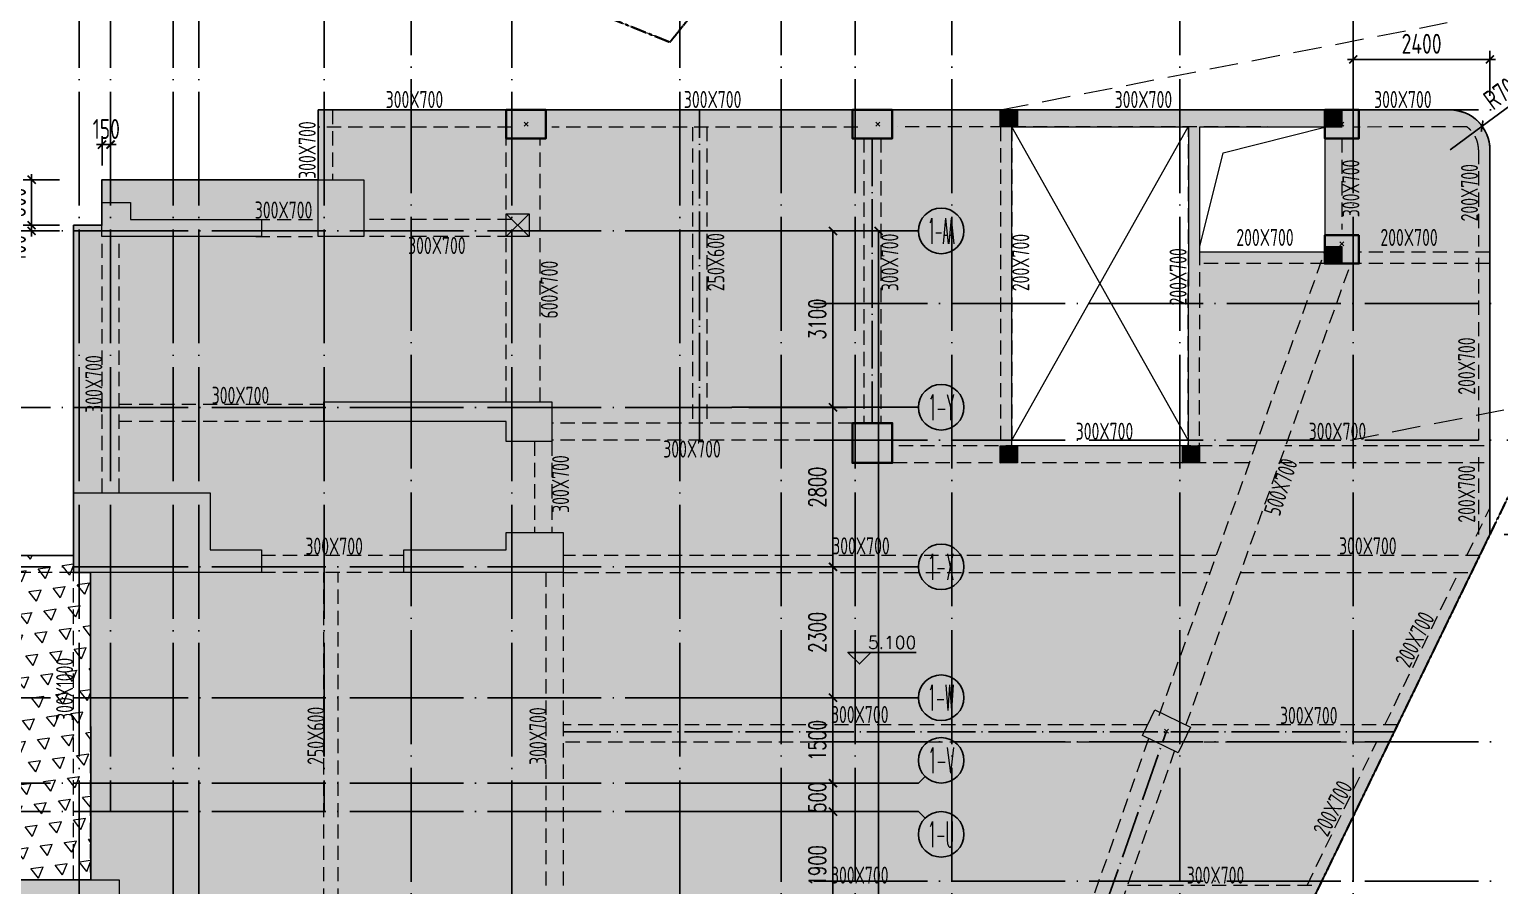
# Model space of a CAD drawing. Header units: millimetres. Extents: x 1089227 to 13101469, y 618865 to 10240562.
# Drawn here: x 2356215 to 2382044, y 4945975 to 4961015 of the extents above; entities that cross this region are included whole.
import ezdxf
from ezdxf.enums import TextEntityAlignment as Align

# ---------------------------------------------------------------- set-up
doc = ezdxf.new("R2010")
doc.units = ezdxf.units.MM
doc.header["$LTSCALE"] = 1000
doc.header["$PDMODE"] = 3
doc.header["$PDSIZE"] = 200
for name, pattern in [('A09-G-CTRL-用地红线+建筑退线_设计区$0$Controlline1', [12.8, 8, -1.6, 1.6, -1.6]), ('DASHED', [0.75, 0.5, -0.25]), ('DOTE', [2.42, 2, -0.2, 0.02, -0.2]), ('GB_DASHDOT3', [1.0675, 0.84, -0.105, 0.0175, -0.105]), ('HIDDEN', [0.375, 0.25, -0.125])]:
    doc.linetypes.add(name, pattern=pattern)
doc.layers.get('0').update_dxf_attribs({"linetype": 'CONTINUOUS'})
doc.layers.get('Defpoints').update_dxf_attribs({"linetype": 'CONTINUOUS'})
for name, color, linetype, lineweight in [('A09-G-CTRL-用地红线+建筑退线_设计区$0$Z-REDL-CTRL(建筑控制线)', 40, 'CONTINUOUS', 35), ('S-BEAM-DASH', 4, 'HIDDEN', 0), ('S-BEAM-SE-DASH', 3, 'HIDDEN', 0), ('S-COLU', 30, 'CONTINUOUS', 0), ('S-HOLE', 11, 'CONTINUOUS', 0), ('S-SLAB-HATCH', 73, 'CONTINUOUS', 0), ('S-WALL', 31, 'CONTINUOUS', 0)]:
    doc.layers.add(name, color=color, linetype=linetype, lineweight=lineweight)
for name, color, linetype in [('AXIS', 3, 'CONTINUOUS'), ('AXIS_TEXT', 7, 'CONTINUOUS'), ('BG', 11, 'CONTINUOUS'), ('BG-H', 8, 'CONTINUOUS'), ('C-H', 8, 'CONTINUOUS'), ('DIM', 3, 'CONTINUOUS'), ('DOTE', 1, 'DOTE'), ('S-BEAM-TEXT-DD', 7, 'CONTINUOUS'), ('S-GRID-DE', 11, 'GB_DASHDOT3'), ('单形心', 4, 'CONTINUOUS'), ('降板范围', 7, 'CONTINUOUS')]:
    doc.layers.add(name, color=color, linetype=linetype)
doc.styles.add('_TCH_AXIS', font='COMPLEX', dxfattribs={"bigfont": 'AllInOneBig.shx'})
doc.styles.add('_TCH_DIM_T3', font='SIMPLEX', dxfattribs={"width": 0.705882, "bigfont": 'AllInOneBig.shx'})
doc.styles.add('COMPLEX', font='COMPLEX', dxfattribs={"bigfont": 'AllInOneBig.shx'})
doc.styles.add('RMD', font='romand.shx')
doc.styles.add('TSSD_Dimension', font='tssdeng.shx', dxfattribs={"width": 0.75, "bigfont": 'Hztxt.shx'})
doc.styles.add('TSSD_Rein', font='tssdeng.shx', dxfattribs={"width": 0.7, "bigfont": 'hztxt.shx'})
doc.dimstyles.new('_TCH_ARCH&&100', dxfattribs={"dimtxt": 297.5, "dimasz": 100, "dimexe": 250, "dimexo": 300, "dimgap": 126.25, "dimtad": 1, "dimdec": 0, "dimzin": 0, "dimdsep": 46, "dimtxsty": '_TCH_DIM_T3', "dimblk": 'ARCHTICK', "dimcen": 0.09, "dimclrt": 7, "dimazin": 2, "dimtfac": 1, "dimtdec": 0, "dimtix": 1, "dimtmove": 2, "dimatfit": 3, "dimfxl": 0, "dimtolj": 1, "dimtzin": 0, "dimarcsym": 0})
doc.dimstyles.new('TSSD_100_100', dxfattribs={"dimtxt": 350, "dimasz": 100, "dimexe": 150, "dimexo": 250, "dimgap": 100, "dimtad": 1, "dimdec": 0, "dimzin": 0, "dimdsep": 46, "dimtxsty": 'TSSD_Dimension', "dimblk": 'ARCHTICK', "dimblk1": 'ARCHTICK', "dimblk2": 'ARCHTICK', "dimcen": 0, "dimdle": 100, "dimclrt": 7, "dimadec": 0, "dimazin": 0, "dimtfac": 1, "dimtdec": 0, "dimtix": 1, "dimtmove": 2, "dimatfit": 3, "dimfxl": 0, "dimtolj": 1, "dimtzin": 0, "dimarcsym": 0})

# ---------------------------------------------------------------- blocks, each defined once
blk = doc.blocks.new('0323最综用地红线')
at = {"layer": 'A09-G-CTRL-用地红线+建筑退线_设计区$0$Z-REDL-CTRL(建筑控制线)', "linetype": 'A09-G-CTRL-用地红线+建筑退线_设计区$0$Controlline1', "ltscale": 0.0005, "flags": 128}
blk.add_lwpolyline([(8299567, 3686108), (8326626, 3675265), (8336400, 3687495), (8338983, 3690878), (8341712, 3688883), (8341724, 3688834), (8348492, 3681996), (8336495, 3657264), (8335815, 3655857), (8334921, 3653765), (8334408, 3652495), (8333554, 3650188), (8332762, 3647815), (8332296, 3646270), (8331866, 3644682), (8331460, 3643007), (8331063, 3641145), (8330737, 3639422), (8330293, 3636480), (8330017, 3634043), (8329761, 3630317), (8329732, 3627942), (8329763, 3625708), (8329928, 3622644), (8330113, 3620704), (8330325, 3618642), (8330653, 3615645), (8331572, 3606971), (8333151, 3600656), (8334420, 3595620), (8335099, 3592902), (8332162, 3588340), (8329462, 3587873), (8325135, 3587049), (8322510, 3586515), (8319525, 3585891), (8317926, 3585544), (8316578, 3585249), (8315535, 3585011), (8313300, 3584499), (8310791, 3583894), (8309251, 3583537), (8305740, 3582637), (8303918, 3582156), (8302104, 3581668), (8299703, 3581012), (8297227, 3580315), (8295056, 3579682), (8292998, 3579074), (8290643, 3578358), (8288572, 3577710), (8287591, 3577398), (8286161, 3576940), (8284503, 3576401), (8282624, 3575767), (8281086, 3575247), (8278146, 3574222), (8273894, 3572680), (8272471, 3572149), (8271089, 3571640), (8267888, 3570407), (8264331, 3569000), (8260702, 3567515), (8258549, 3566609), (8254947, 3565066), (8252185, 3563832), (8250834, 3563232), (8249176, 3562470), (8247994, 3561930), (8245505, 3560754), (8242980, 3559544), (8239801, 3558013), (8237959, 3557076), (8235838, 3555996), (8233384, 3554698), (8228450, 3552051), (8226178, 3550787), (8222141, 3548504), (8215629, 3544667), (8213710, 3543497), (8193657, 3531175), (8180322, 3522990), (8166408, 3514440), (8156991, 3508658), (8151138, 3505062), (8142685, 3507267), (8121171, 3545747), (8120724, 3546549), (8120233, 3547383), (8119272, 3548967), (8118108, 3550752), (8117067, 3552244), (8115806, 3553970), (8115672, 3554140), (8146431, 3575790), (8162146, 3587599), (8162295, 3588125), (8199863, 3615253), (8204215, 3618404), (8231584, 3638167), (8260590, 3655826), (8295376, 3680010)], close=True, dxfattribs=at)
blk = doc.blocks.new('_AXISO')
blk.add_circle((0, 0), 0.5)
at = {"layer": 'AXIS_TEXT', "style": 'COMPLEX', "width": 1.041667}
blk.add_attdef('A', text='', height=0.56, dxfattribs=at).set_placement((-0.25, -0.28), (0.25, -0.28), align=Align.FIT)
blk = doc.blocks.new('_ArchTick')
at = {"color": 0, "linetype": 'ByBlock', "const_width": 0.3}
blk.add_lwpolyline([(-0.71, -0.71), (0.71, 0.71)], dxfattribs=at)
blk = doc.blocks.new('*D294')
at = {"layer": 'AXIS', "color": 0, "lineweight": -2, "transparency": 16777216}
for p, q in [((-7567, 132263), (-5041, 132263)), ((-5291, 95763), (-5291, 132263)), ((-7567, 95763), (-5041, 95763))]:
    blk.add_line(p, q, dxfattribs=at)
at = {"layer": 'Defpoints', "color": 0, "transparency": 16777216}
for p in [(-7867, 132263), (-5291, 132263), (-7867, 95763)]:
    blk.add_point(p, dxfattribs=at)
at = {"layer": 'AXIS', "color": 0, "lineweight": -2, "transparency": 16777216, "xscale": 100, "yscale": 100, "zscale": 100}
for p, rotation in [((-5291, 132263), 90), ((-5291, 95763), 270)]:
    blk.add_blockref('_ArchTick', p, dxfattribs=dict(at, rotation=rotation))
at = {"layer": 'AXIS', "color": 7, "transparency": 16777216, "insert": (-5566, 114013), "char_height": 297.5, "attachment_point": 5, "rotation": 90, "style": '_TCH_DIM_T3'}
blk.add_mtext('\\A1;36500', dxfattribs=at)
blk = doc.blocks.new('*D312')
at = {"layer": 'AXIS', "color": 0, "lineweight": -2, "transparency": 16777216}
for p, q in [((-7567, 122063), (-5841, 122063)), ((-6091, 120163), (-6091, 122063)), ((-7567, 120163), (-5841, 120163))]:
    blk.add_line(p, q, dxfattribs=at)
at = {"layer": 'Defpoints', "color": 0, "transparency": 16777216}
for p in [(-7867, 122063), (-6091, 122063), (-7867, 120163)]:
    blk.add_point(p, dxfattribs=at)
at = {"layer": 'AXIS', "color": 0, "lineweight": -2, "transparency": 16777216, "xscale": 100, "yscale": 100, "zscale": 100}
for p, rotation in [((-6091, 122063), 90), ((-6091, 120163), 270)]:
    blk.add_blockref('_ArchTick', p, dxfattribs=dict(at, rotation=rotation))
at = {"layer": 'AXIS', "color": 7, "transparency": 16777216, "insert": (-6366, 121113), "char_height": 297.5, "attachment_point": 5, "rotation": 90, "style": '_TCH_DIM_T3'}
blk.add_mtext('\\A1;1900', dxfattribs=at)
blk = doc.blocks.new('*D313')
at = {"layer": 'AXIS', "color": 0, "lineweight": -2, "transparency": 16777216}
for p, q in [((-7567, 122563), (-5841, 122563)), ((-6091, 122563), (-6091, 122663)), ((-6091, 122063), (-6091, 122563)), ((-7567, 122063), (-5841, 122063)), ((-6091, 122063), (-6091, 121963))]:
    blk.add_line(p, q, dxfattribs=at)
at = {"layer": 'Defpoints', "color": 0, "transparency": 16777216}
for p in [(-7867, 122563), (-6091, 122563), (-7867, 122063)]:
    blk.add_point(p, dxfattribs=at)
at = {"layer": 'AXIS', "color": 0, "lineweight": -2, "transparency": 16777216, "xscale": 100, "yscale": 100, "zscale": 100}
for p, rotation in [((-6091, 122563), 270), ((-6091, 122063), 90)]:
    blk.add_blockref('_ArchTick', p, dxfattribs=dict(at, rotation=rotation))
at = {"layer": 'AXIS', "color": 7, "transparency": 16777216, "insert": (-6366, 122313), "char_height": 297.5, "attachment_point": 5, "rotation": 90, "style": '_TCH_DIM_T3'}
blk.add_mtext('\\A1;500', dxfattribs=at)
blk = doc.blocks.new('*D314')
at = {"layer": 'AXIS', "color": 0, "lineweight": -2, "transparency": 16777216}
for p, q in [((-7567, 124063), (-5841, 124063)), ((-6091, 122563), (-6091, 124063)), ((-7567, 122563), (-5841, 122563))]:
    blk.add_line(p, q, dxfattribs=at)
at = {"layer": 'Defpoints', "color": 0, "transparency": 16777216}
for p in [(-7867, 124063), (-6091, 124063), (-7867, 122563)]:
    blk.add_point(p, dxfattribs=at)
at = {"layer": 'AXIS', "color": 0, "lineweight": -2, "transparency": 16777216, "xscale": 100, "yscale": 100, "zscale": 100}
for p, rotation in [((-6091, 124063), 90), ((-6091, 122563), 270)]:
    blk.add_blockref('_ArchTick', p, dxfattribs=dict(at, rotation=rotation))
at = {"layer": 'AXIS', "color": 7, "transparency": 16777216, "insert": (-6366, 123313), "char_height": 297.5, "attachment_point": 5, "rotation": 90, "style": '_TCH_DIM_T3'}
blk.add_mtext('\\A1;1500', dxfattribs=at)
blk = doc.blocks.new('*D315')
at = {"layer": 'AXIS', "color": 0, "lineweight": -2, "transparency": 16777216}
for p, q in [((-7567, 126363), (-5841, 126363)), ((-6091, 124063), (-6091, 126363)), ((-7567, 124063), (-5841, 124063))]:
    blk.add_line(p, q, dxfattribs=at)
at = {"layer": 'Defpoints', "color": 0, "transparency": 16777216}
for p in [(-7867, 126363), (-6091, 126363), (-7867, 124063)]:
    blk.add_point(p, dxfattribs=at)
at = {"layer": 'AXIS', "color": 0, "lineweight": -2, "transparency": 16777216, "xscale": 100, "yscale": 100, "zscale": 100}
for p, rotation in [((-6091, 126363), 90), ((-6091, 124063), 270)]:
    blk.add_blockref('_ArchTick', p, dxfattribs=dict(at, rotation=rotation))
at = {"layer": 'AXIS', "color": 7, "transparency": 16777216, "insert": (-6366, 125213), "char_height": 297.5, "attachment_point": 5, "rotation": 90, "style": '_TCH_DIM_T3'}
blk.add_mtext('\\A1;2300', dxfattribs=at)
blk = doc.blocks.new('*D316')
at = {"layer": 'AXIS', "color": 0, "lineweight": -2, "transparency": 16777216}
for p, q in [((-7567, 129163), (-5841, 129163)), ((-6091, 126363), (-6091, 129163)), ((-7567, 126363), (-5841, 126363))]:
    blk.add_line(p, q, dxfattribs=at)
at = {"layer": 'Defpoints', "color": 0, "transparency": 16777216}
for p in [(-7867, 129163), (-6091, 129163), (-7867, 126363)]:
    blk.add_point(p, dxfattribs=at)
at = {"layer": 'AXIS', "color": 0, "lineweight": -2, "transparency": 16777216, "xscale": 100, "yscale": 100, "zscale": 100}
for p, rotation in [((-6091, 129163), 90), ((-6091, 126363), 270)]:
    blk.add_blockref('_ArchTick', p, dxfattribs=dict(at, rotation=rotation))
at = {"layer": 'AXIS', "color": 7, "transparency": 16777216, "insert": (-6366, 127763), "char_height": 297.5, "attachment_point": 5, "rotation": 90, "style": '_TCH_DIM_T3'}
blk.add_mtext('\\A1;2800', dxfattribs=at)
blk = doc.blocks.new('*D317')
at = {"layer": 'AXIS', "color": 0, "lineweight": -2, "transparency": 16777216}
for p, q in [((-7567, 132263), (-5841, 132263)), ((-6091, 129163), (-6091, 132263)), ((-7567, 129163), (-5841, 129163))]:
    blk.add_line(p, q, dxfattribs=at)
at = {"layer": 'Defpoints', "color": 0, "transparency": 16777216}
for p in [(-7867, 132263), (-6091, 132263), (-7867, 129163)]:
    blk.add_point(p, dxfattribs=at)
at = {"layer": 'AXIS', "color": 0, "lineweight": -2, "transparency": 16777216, "xscale": 100, "yscale": 100, "zscale": 100}
for p, rotation in [((-6091, 132263), 90), ((-6091, 129163), 270)]:
    blk.add_blockref('_ArchTick', p, dxfattribs=dict(at, rotation=rotation))
at = {"layer": 'AXIS', "color": 7, "transparency": 16777216, "insert": (-6366, 130713), "char_height": 297.5, "attachment_point": 5, "rotation": 90, "style": '_TCH_DIM_T3'}
blk.add_mtext('\\A1;3100', dxfattribs=at)
blk = doc.blocks.new('裙房轴网260428')
at = {"layer": 'DOTE', "color": 16, "linetype": 'DOTE'}
for p, q in [((-13500, 137349.7), (-13500, 33397.2)), ((-7000, 137349.7), (-7000, 37155.2)), ((-5701, 137349.7), (-5701, 38193.2)), ((-4000, 137349.7), (-4000, 38193.2)), ((0, 137349.7), (0, 112500)), ((3050, 137349.7), (3050, 112500)), ((-6429, 134388.5), (5500.5, 134388.5)), ((-6429, 130988.5), (5500.5, 130988.5)), ((-6429, 128588.5), (5500.5, 128588.5)), ((-6429, 123288.5), (5500.5, 123288.5)), ((-6429, 120838.5), (5500.5, 120838.5))]:
    blk.add_line(p, q, dxfattribs=at)
blk = doc.blocks.new('QZ-TL-0808')
at = {"layer": 'C-H'}
for points in [[(24800, 37400), (25600, 37400), (25600, 36400), (24800, 36400)], [(21000, 36400), (21000, 37000), (21500, 37000), (21500, 36700), (23800, 36700), (23800, 36400)], [(24900, 33500), (28900, 33500), (28900, 32800), (28100, 32800), (28100, 33150), (24900, 33150)], [(20500, 31900), (22900, 31900), (22900, 30900), (23800, 30900), (23800, 30500), (20500, 30500)], [(26300, 30500), (26300, 30900), (28100, 30900), (28100, 31200), (29100, 31200), (29100, 30500)], [(19300, 25100), (21300, 25100), (21300, 23700), (19300, 23700)]]:
    blk.add_hatch(color=256, dxfattribs=at).paths.add_polyline_path(points)
at = {"layer": 'S-WALL'}
for points in [[(24800, 37400), (25600, 37400), (25600, 36400), (24800, 36400)], [(19300, 25100), (21300, 25100), (21300, 23700), (19300, 23700)]]:
    blk.add_lwpolyline(points, close=True, dxfattribs=at)
for points in [[(21000, 36400), (21000, 37000), (21500, 37000), (21500, 36700), (23800, 36700), (23800, 36400), (21000, 36400)], [(24900, 33500), (28900, 33500), (28900, 32800), (28100, 32800), (28100, 33150), (24900, 33150), (24900, 33500)], [(20500, 31900), (22900, 31900), (22900, 30900), (23800, 30900), (23800, 30500), (20500, 30500), (20500, 31900)], [(26300, 30500), (26300, 30900), (28100, 30900), (28100, 31200), (29100, 31200), (29100, 30500), (26300, 30500)]]:
    blk.add_lwpolyline(points, dxfattribs=at)
blk = doc.blocks.new('BANWANG_XINGXIN')
at = {"color": 0}
for points in [[(0.71, 0.71), (-0.71, -0.71)], [(-0.71, 0.71), (0.71, -0.71)]]:
    blk.add_lwpolyline(points, dxfattribs=at)
blk = doc.blocks.new('1F柱网-0808')
at = {"layer": 'S-COLU', "lineweight": 35}
for points in [[(173680, 187082), (172980, 187082), (172980, 186582), (173680, 186582)], [(179763, 187082), (179063, 187082), (179063, 186582), (179763, 186582)], [(187963, 187082), (187363, 187082), (187363, 186582), (187963, 186582)], [(187963, 184882), (187363, 184882), (187363, 184382), (187963, 184382)], [(179063, 181582), (179763, 181582), (179763, 180882), (179063, 180882)]]:
    blk.add_lwpolyline(points, close=True, dxfattribs=at)
at = {"layer": 'S-COLU'}
blk.add_lwpolyline([(184158, 176095), (184376, 176545), (185006, 176239), (184788, 175789), (184158, 176095)], dxfattribs=at)
blk.add_blockref('QZ-TL-0808', (144880, 148457))
at = {"layer": '单形心', "xscale": 50, "yscale": 50, "zscale": 50}
for p in [(173330, 186832), (179510, 186832), (187664, 186832), (187663, 184732), (184582, 176167)]:
    blk.add_blockref('BANWANG_XINGXIN', p, dxfattribs=at)
blk = doc.blocks.new('2FJGBZ')
at = {"layer": 'C-H'}
for points in [[(181662, 187085), (181962, 187085), (181962, 186785), (181662, 186785)], [(187363, 187082), (187663, 187082), (187663, 186782), (187363, 186782)], [(172982, 185257), (173382, 185257), (173382, 184857), (172982, 184857)], [(187363, 184682), (187663, 184682), (187663, 184382), (187363, 184382)], [(181662, 181182), (181962, 181182), (181962, 180882), (181662, 180882)], [(184863, 181182), (185163, 181182), (185163, 180882), (184863, 180882)]]:
    blk.add_hatch(color=256, dxfattribs=at).paths.add_polyline_path(points)
at = {"layer": 'S-SLAB-HATCH'}
h = blk.add_hatch(dxfattribs=at)
h.set_pattern_fill('FLEX', color=256, scale=50)
h.set_pattern_definition([(0, (-6326317.14, 1683260.45), (0, 317.5), [317.5, -317.5]), (45, (-6325999.64, 1683260.45), (2e-14, 317.500137), [79.375, -290.263, 79.375, -449.013])])
edge = h.paths.add_edge_path()
edge.add_line((162230, 169157), (162230, 173258))
edge.add_line((162230, 173258), (164180, 173258))
edge.add_line((164180, 173258), (164180, 173557))
edge.add_line((164180, 173557), (165681, 173557))
edge.add_line((165681, 173557), (165680, 178957))
edge.add_line((165680, 178957), (165380, 178957))
edge.add_line((165380, 178957), (165381, 179257))
edge.add_line((165381, 179257), (165380, 185057))
edge.add_line((165380, 185057), (165880, 185057))
edge.add_line((165880, 185057), (165880, 185457))
edge.add_line((165880, 185457), (165880, 185857))
edge.add_line((165880, 185857), (166580, 185857))
edge.add_line((166580, 185857), (169680, 185857))
edge.add_line((169680, 185857), (169680, 187082))
edge.add_line((169680, 187082), (189563, 187082))
edge.add_arc((189563, 186382), 700, 0, 90, ccw=False)
edge.add_line((190263, 186382), (190261, 179622))
edge.add_line((190261, 179622), (185090, 168953))
edge.add_line((185090, 168953), (182222, 161620))
edge.add_arc((181105, 162057), 1200, 270.0001, 338.6391, ccw=False)
edge.add_line((181105, 160857), (179111, 160857))
edge.add_line((179111, 160857), (179111, 160858))
edge.add_line((179111, 160858), (178611, 160858))
edge.add_line((178611, 160858), (178611, 160859))
edge.add_line((178611, 160859), (176230, 160857))
edge.add_line((176230, 160857), (176230, 161058))
edge.add_line((176230, 161058), (170882, 161058))
edge.add_line((170882, 161058), (167282, 161058))
edge.add_line((167282, 161058), (167280, 161658))
edge.add_line((167280, 161658), (166980, 161657))
edge.add_line((166980, 161657), (166980, 160757))
edge.add_line((166980, 160757), (167480, 160757))
edge.add_line((167480, 160757), (167480, 158757))
edge.add_line((167480, 158757), (161982, 158758))
edge.add_line((161982, 158758), (161982, 160158))
edge.add_line((161982, 160158), (164682, 160162))
edge.add_line((164682, 160162), (164682, 168757))
edge.add_line((164682, 168757), (165382, 168758))
edge.add_line((165382, 168758), (165382, 169158))
edge.add_line((165382, 169158), (162230, 169157))
h.paths.add_polyline_path([(184967, 186785), (181863, 186785), (181863, 181182), (184963, 181182)], flags=16)
h.paths.add_polyline_path([(187362, 184582), (187363, 186783), (185167, 186783), (185166, 184582)], flags=16)
h = blk.add_hatch(dxfattribs=at)
h.set_pattern_fill('TRIANG', color=256, scale=150, angle=8)
h.set_pattern_definition([(68.0000004, (-5457252.86, 1932872.46), (-263.88782, 337.761074), [214.3125, -214.3125]), (128.0000004, (-5457252.86, 1932872.46), (-424.45358, -59.653019), [214.3125, -214.3125]), (8.0000004, (-5457384.8, 1933041.34), (160.56576, 397.414093), [214.3125, -214.3125])])
h.paths.add_polyline_path([(155530, 179257), (165381, 179257), (165381, 178957), (165680, 178957), (165681, 173557), (164180, 173557), (164180, 173258), (162230, 173258), (162230, 169157), (161981, 169157), (161980, 168857), (159380, 168857), (159380, 169157), (157930, 169157), (157931, 173258), (155530, 173258), (155530, 173557), (155230, 173557), (155230, 178957), (155530, 178957)])
at = {"layer": 'S-BEAM-DASH'}
for p, q in [((169680, 187082), (169680, 185857)), ((173080, 187082), (169680, 187082)), ((169930, 187082), (169930, 185857)), ((179160, 187082), (173780, 187082)), ((187363, 187082), (179861, 187086)), ((189563, 187082), (187861, 187082)), ((173080, 186782), (169680, 186782)), ((179160, 186782), (173780, 186782)), ((187363, 186782), (179860, 186786)), ((181663, 186785), (181663, 181182)), ((181863, 186785), (181863, 181182)), ((184963, 180982), (184967, 186783)), ((185163, 180982), (185167, 186783)), ((189860, 186784), (187861, 186782)), ((172980, 181957), (172980, 186582)), ((173580, 181957), (173580, 186582)), ((179263, 186582), (179263, 181582)), ((179563, 186582), (179563, 181582)), ((187363, 186582), (187363, 184982)), ((187663, 186582), (187663, 184982)), ((168581, 185157), (169681, 185157)), ((173081, 185157), (170481, 185157)), ((165881, 180357), (165881, 184857)), ((166181, 180357), (166181, 184857)), ((168581, 184857), (169681, 184857)), ((173081, 184857), (170481, 184857)), ((184453, 176443), (187360, 184582)), ((187363, 184582), (185165, 184582)), ((190259, 184582), (187963, 184582)), ((184924, 176274), (187820, 184382)), ((187363, 184382), (185165, 184382)), ((190259, 184382), (187963, 184382)), ((181863, 183783), (181863, 183783)), ((181863, 183583), (181863, 183583)), ((169781, 181907), (166181, 181907)), ((169781, 181607), (166181, 181607)), ((179063, 181582), (173780, 181582)), ((173481, 181257), (173481, 179657)), ((179063, 181282), (173780, 181282)), ((173780, 181257), (173781, 179657)), ((186132, 181182), (179763, 181182)), ((190161, 181182), (186662, 181182)), ((186026, 180882), (179763, 180882)), ((190161, 180882), (186556, 180882)), ((165381, 179257), (155531, 179257)), ((171181, 179257), (168681, 179257)), ((185450, 179257), (173981, 179257)), ((190084, 179257), (185980, 179257)), ((165381, 178957), (155531, 178957)), ((165381, 173557), (165380, 178957)), ((165681, 173557), (165680, 178957)), ((171181, 178957), (168681, 178957)), ((169780, 173157), (169780, 178957)), ((170030, 173157), (170030, 178957)), ((173680, 178957), (173680, 173457)), ((173980, 178957), (173980, 173457)), ((173981, 178957), (185344, 178957)), ((185874, 178957), (189937, 178957)), ((184247, 176278), (173980, 176278)), ((188639, 176278), (184925, 176278)), ((184398, 175978), (173980, 175978)), ((180845, 166254), (184272, 176039)), ((188494, 175978), (184879, 175978)), ((181304, 166054), (184725, 175820)), ((187132, 173457), (183897, 173457))]:
    blk.add_line(p, q, dxfattribs=at)
for points in [[(189563, 187082, -0.414214), (190263, 186382, 1)], [(189860, 186784, -0.238207), (190063, 186382)]]:
    blk.add_lwpolyline(points, format="xyb", dxfattribs=at)
at = {"layer": 'S-BEAM-SE-DASH'}
for p, q in [((176255, 186782), (176255, 181582)), ((176505, 186782), (176505, 181582)), ((190063, 186382), (190063, 184682)), ((190263, 186382), (190261, 179626)), ((190063, 184482), (190062, 181282)), ((190062, 180982), (190061, 179626))]:
    blk.add_line(p, q, dxfattribs=at)
for points in [[(189860, 179257), (190261, 180085)], [(188417, 176278), (189715, 178957)], [(187050, 173457), (188272, 175978)]]:
    blk.add_lwpolyline(points, dxfattribs=at)
blk.add_lwpolyline([(181105, 160857, 0.324848), (182246, 161686), (185047, 168864), (190261, 179626)], format="xyb", dxfattribs=at)
at = {"layer": 'S-GRID-DE'}
for p, q in [((176380, 181257), (176380, 187082)), ((179413, 186582), (179413, 181582)), ((173980, 176157), (188582, 176157)), ((179219, 160857), (184582, 176167))]:
    blk.add_line(p, q, dxfattribs=at)
at = {"layer": 'S-HOLE', "linetype": 'DASHED'}
for p, q in [((181663, 187082), (205396, 191723)), ((187813, 181282), (211296, 185923))]:
    blk.add_line(p, q, dxfattribs=at)
at = {"layer": 'S-HOLE'}
for p, q in [((184962, 181282), (181863, 186785)), ((181863, 181282), (184963, 186783))]:
    blk.add_line(p, q, dxfattribs=at)
for points in [[(181863, 186785), (184967, 186785), (184963, 181182), (181863, 181182)], [(185167, 186783), (187363, 186783), (187362, 184582), (185166, 184582)]]:
    blk.add_lwpolyline(points, close=True, dxfattribs=at)
blk.add_lwpolyline([(185167, 184682), (185576, 186331), (187363, 186782)], dxfattribs=at)
at = {"layer": 'S-WALL'}
for p, q in [((181662, 187085), (181962, 186785)), ((181663, 186782), (181962, 187085)), ((187363, 187082), (187663, 186782)), ((187364, 186778), (187663, 187082)), ((172982, 185257), (173382, 184857)), ((172982, 184857), (173382, 185257)), ((187363, 184682), (187663, 184382)), ((187364, 184379), (187663, 184682)), ((181662, 181182), (181962, 180882)), ((181663, 180879), (181962, 181182)), ((184863, 181182), (185163, 180882)), ((184864, 180879), (185163, 181182))]:
    blk.add_line(p, q, dxfattribs=at)
for points in [[(181662, 187085), (181962, 187085), (181962, 186785), (181662, 186785)], [(187363, 187082), (187663, 187082), (187663, 186782), (187363, 186782)], [(172982, 185257), (173382, 185257), (173382, 184857), (172982, 184857)], [(187363, 184682), (187663, 184682), (187663, 184382), (187363, 184382)], [(181662, 181182), (181962, 181182), (181962, 180882), (181662, 180882)], [(184863, 181182), (185163, 181182), (185163, 180882), (184863, 180882)]]:
    blk.add_lwpolyline(points, close=True, dxfattribs=at)
at = {"layer": '降板范围'}
blk.add_lwpolyline([(164180, 173557), (165681, 173557), (165680, 178957), (165380, 178957), (165381, 179257), (165380, 185057), (165880, 185057), (165880, 185457), (165880, 185857), (166580, 185857), (169680, 185857), (169680, 187082), (189563, 187082, -0.414214), (190263, 186382), (190261, 179622), (185090, 168953)], format="xyb", dxfattribs=at)
blk.add_lwpolyline([(155530, 179257), (165381, 179257), (165381, 178957), (165680, 178957), (165681, 173557), (164180, 173557), (164180, 173258), (162230, 173258), (162230, 169157), (161981, 169157), (161980, 168857), (159380, 168857), (159380, 169157), (157930, 169157), (157931, 173258), (155530, 173258), (155530, 173557), (155230, 173557), (155230, 178957), (155530, 178957)], close=True, dxfattribs=at)
blk.add_blockref('1F柱网-0808', (0, 0))
blk = doc.blocks.new('ljm2')
at = {"layer": 'BG'}
blk.add_lwpolyline([(49256, 100149), (49056, 99949), (48856, 100149), (50056, 100149)], dxfattribs=at)
at = {"layer": 'BG-H'}
blk.add_solid([(49256, 100149), (49056, 99949), (48856, 100149)], dxfattribs=at)
at = {"layer": 'S-BEAM-TEXT-DD', "style": 'TSSD_Rein', "width": 0.7}
for s, p in [('300X700', (40734, 109713)), ('300X700', (45973, 109713)), ('300X700', (53541, 109713)), ('300X700', (58099, 109713)), ('300X700', (38435, 107771)), ('300X700', (41128, 107148)), ('200X700', (55679, 107290)), ('200X700', (58210, 107290)), ('300X700', (37678, 104517)), ('300X700', (52857, 103885)), ('300X700', (56950, 103885)), ('300X700', (45611, 103572)), ('300X700', (39324, 101867)), ('300X700', (48579, 101872)), ('300X700', (57484, 101872)), ('300X700', (48558, 98909)), ('300X700', (56446, 98894)), ('300X700', (48558, 96088)), ('300X700', (54808, 96088))]:
    blk.add_text(s, height=300, dxfattribs=at).set_placement(p)
for s, rotation, p in [('300X700', 90, (39506, 108469)), ('300X700', 90, (57842, 107796)), ('200X700', 90, (59925, 107722)), ('250X600', 90, (46685, 106496)), ('300X700', 90, (49742, 106496)), ('200X700', 90, (52042, 106496)), ('200X700', 90, (54806, 106245)), ('600X700', 90, (43760, 106015)), ('200X700', 90, (59875, 104677)), ('300X700', 90, (35758, 104360)), ('300X700', 90, (43958, 102602)), ('500X700', 71.4475, (56440, 102528)), ('200X700', 90, (59875, 102429)), ('200X700', 63.3237, (58721, 99862)), ('300X1000', 90, (35244, 98947)), ('250X600', 90, (39659, 98175)), ('300X700', 90, (43559, 98175)), ('200X700', 63.3237, (57282, 96894))]:
    blk.add_text(s, height=300, rotation=rotation, dxfattribs=at).set_placement(p)
at = {"layer": 'S-BEAM-TEXT-DD', "style": 'RMD'}
blk.add_text('5.100', height=220, dxfattribs=at).set_placement((50056, 100149), align=Align.BOTTOM_RIGHT)
blk = doc.blocks.new('*D2471')
at = {"layer": 'Defpoints', "color": 0, "transparency": 16777216}
for p in [(-25415, -4279), (-25565, -4895), (-25415, -4895)]:
    blk.add_point(p, dxfattribs=at)
at = {"layer": 'DIM', "color": 0, "lineweight": -2, "transparency": 16777216}
for p, q in [((-25565, -4645), (-25565, -4129)), ((-25415, -4645), (-25415, -4129)), ((-25565, -4279), (-25665, -4279)), ((-25565, -4279), (-25415, -4279)), ((-25415, -4279), (-25315, -4279))]:
    blk.add_line(p, q, dxfattribs=at)
at = {"layer": 'DIM', "color": 0, "lineweight": -2, "transparency": 16777216, "xscale": 100, "yscale": 100, "zscale": 100}
blk.add_blockref('_ArchTick', (-25565, -4279), dxfattribs=at)
at = {"layer": 'DIM', "color": 0, "lineweight": -2, "transparency": 16777216, "xscale": 100, "yscale": 100, "zscale": 100, "rotation": 180}
blk.add_blockref('_ArchTick', (-25415, -4279), dxfattribs=at)
at = {"layer": 'DIM', "color": 7, "transparency": 16777216, "insert": (-25490, -4004), "char_height": 350, "attachment_point": 5, "style": 'TSSD_Dimension'}
blk.add_mtext('\\A1;150', dxfattribs=at)
blk = doc.blocks.new('*D2472')
at = {"layer": 'Defpoints', "color": 0, "transparency": 16777216}
for p in [(-26802, -5695), (-26065, -5695), (-26065, -5795)]:
    blk.add_point(p, dxfattribs=at)
at = {"layer": 'DIM', "color": 0, "lineweight": -2, "transparency": 16777216}
for p, q in [((-26802, -5695), (-26802, -5595)), ((-26315, -5695), (-26952, -5695)), ((-26315, -5795), (-26952, -5795)), ((-26802, -5795), (-26802, -5695)), ((-26802, -5795), (-26802, -5895))]:
    blk.add_line(p, q, dxfattribs=at)
at = {"layer": 'DIM', "color": 0, "lineweight": -2, "transparency": 16777216, "xscale": 100, "yscale": 100, "zscale": 100}
for p, rotation in [((-26802, -5695), 270), ((-26802, -5795), 90)]:
    blk.add_blockref('_ArchTick', p, dxfattribs=dict(at, rotation=rotation))
at = {"layer": 'DIM', "color": 7, "transparency": 16777216, "insert": (-27077, -6094), "char_height": 350, "attachment_point": 5, "rotation": 90, "style": 'TSSD_Dimension'}
blk.add_mtext('\\A1;100', dxfattribs=at)
blk = doc.blocks.new('*D2473')
at = {"layer": 'Defpoints', "color": 0, "transparency": 16777216}
for p in [(-26802, -4895), (-26065, -4895), (-26065, -5695)]:
    blk.add_point(p, dxfattribs=at)
at = {"layer": 'DIM', "color": 0, "lineweight": -2, "transparency": 16777216}
for p, q in [((-26315, -4895), (-26952, -4895)), ((-26802, -5795), (-26802, -4795)), ((-26315, -5695), (-26952, -5695))]:
    blk.add_line(p, q, dxfattribs=at)
at = {"layer": 'DIM', "color": 0, "lineweight": -2, "transparency": 16777216, "xscale": 100, "yscale": 100, "zscale": 100}
for p, rotation in [((-26802, -4895), 90), ((-26802, -5695), 270)]:
    blk.add_blockref('_ArchTick', p, dxfattribs=dict(at, rotation=rotation))
at = {"layer": 'DIM', "color": 7, "transparency": 16777216, "insert": (-27077, -5295), "char_height": 350, "attachment_point": 5, "rotation": 90, "style": 'TSSD_Dimension'}
blk.add_mtext('\\A1;800', dxfattribs=at)
blk = doc.blocks.new('*D2474')
at = {"layer": 'Defpoints', "color": 0, "transparency": 16777216}
for p in [(-1182, -2782), (-3582, -3670), (-1182, -3670)]:
    blk.add_point(p, dxfattribs=at)
at = {"layer": 'DIM', "color": 0, "lineweight": -2, "transparency": 16777216}
for p, q in [((-3682, -2782), (-1082, -2782)), ((-3582, -3420), (-3582, -2632)), ((-1182, -3420), (-1182, -2632))]:
    blk.add_line(p, q, dxfattribs=at)
at = {"layer": 'DIM', "color": 0, "lineweight": -2, "transparency": 16777216, "xscale": 100, "yscale": 100, "zscale": 100, "rotation": 180}
blk.add_blockref('_ArchTick', (-3582, -2782), dxfattribs=at)
at = {"layer": 'DIM', "color": 0, "lineweight": -2, "transparency": 16777216, "xscale": 100, "yscale": 100, "zscale": 100}
blk.add_blockref('_ArchTick', (-1182, -2782), dxfattribs=at)
at = {"layer": 'DIM', "color": 7, "transparency": 16777216, "insert": (-2382, -2507), "char_height": 350, "attachment_point": 5, "style": 'TSSD_Dimension'}
blk.add_mtext('\\A1;2400', dxfattribs=at)
blk = doc.blocks.new('*D2475')
at = {"layer": 'Defpoints', "color": 0, "transparency": 16777216}
for p in [(-1319, -3954), (-1882, -4370)]:
    blk.add_point(p, dxfattribs=at)
at = {"layer": 'DIM', "color": 0, "lineweight": -2, "transparency": 16777216}
for p in [(-388, -3267), (-1882, -4370)]:
    blk.add_line(p, (-1319, -3954), dxfattribs=at)
at = {"layer": 'DIM', "color": 0, "lineweight": -2, "transparency": 16777216, "xscale": 100, "yscale": 100, "zscale": 100, "rotation": 216.4373839816862}
blk.add_blockref('_ArchTick', (-1319, -3954), dxfattribs=at)
at = {"layer": 'DIM', "color": 7, "transparency": 16777216, "insert": (-937, -3330), "char_height": 350, "attachment_point": 5, "rotation": 36.4374, "style": 'TSSD_Dimension'}
blk.add_mtext('\\A1;R700', dxfattribs=at)
blk = doc.blocks.new('*D2476')
at = {"layer": 'Defpoints', "color": 0, "transparency": 16777216}
for p in [(-1132, -9470), (-323, -9470), (-1184, -11130)]:
    blk.add_point(p, dxfattribs=at)
at = {"layer": 'DIM', "color": 0, "lineweight": -2, "transparency": 16777216}
for p, q in [((-882, -9470), (-173, -9470)), ((-323, -11230), (-323, -9370)), ((-934, -11130), (-173, -11130))]:
    blk.add_line(p, q, dxfattribs=at)
at = {"layer": 'DIM', "color": 0, "lineweight": -2, "transparency": 16777216, "xscale": 100, "yscale": 100, "zscale": 100}
for p, rotation in [((-323, -9470), 90), ((-323, -11130), 270)]:
    blk.add_blockref('_ArchTick', p, dxfattribs=dict(at, rotation=rotation))
at = {"layer": 'DIM', "color": 7, "transparency": 16777216, "insert": (-598, -10300), "char_height": 350, "attachment_point": 5, "rotation": 90, "style": 'TSSD_Dimension'}
blk.add_mtext('\\A1;1660', dxfattribs=at)
blk = doc.blocks.new('塔楼轴网260428')
at = {"layer": 'AXIS'}
for p, q in [((-7867.2, 132263.5), (-4590.7, 132263.5)), ((-7867.2, 129165.3), (-4590.7, 129165.3)), ((-7867.2, 126363.5), (-4590.7, 126363.5)), ((-7867.2, 124063.5), (-4590.7, 124063.5)), ((-7867.2, 122563.5), (-4590.7, 122563.5)), ((-4473.5, 122680.6), (-4590.7, 122563.5)), ((-7867.2, 122063.5), (-4590.7, 122063.5)), ((-4473.5, 121946.3), (-4590.7, 122063.5))]:
    blk.add_line(p, q, dxfattribs=at)
at = {"layer": 'DOTE', "color": 14}
for p, q in [((-19332.7, 137129.4), (-19332.7, 92559.7)), ((-18782.7, 137129.4), (-18782.7, 122063.9)), ((-17682.7, 137129.4), (-17682.7, 92559.7)), ((-17232.7, 137129.4), (-17232.7, 92559.7)), ((-15032.7, 137129.4), (-15032.7, 122063.5)), ((-11732.7, 137129.4), (-11732.7, 107563.5)), ((-8782.7, 137129.4), (-8782.7, 92559.7)), ((-41200.7, 132263.5), (-7867.2, 132263.5)), ((-41200.7, 129163.5), (-7867.2, 129163.5)), ((-41200.7, 126363.5), (-7867.2, 126363.5)), ((-41200.7, 124063.5), (-7867.2, 124063.5)), ((-41200.7, 122563.5), (-7867.2, 122563.5)), ((-41200.7, 122063.5), (-7867.2, 122063.5))]:
    blk.add_line(p, q, dxfattribs=at)
at = {"layer": 'AXIS'}
ref = blk.add_blockref('_AXISO', (-4190.7, 132263.5), dxfattribs=dict(at, xscale=800, yscale=800, zscale=800))
ref.add_attrib('A', '1-AA', dxfattribs={"layer": 'AXIS_TEXT', "height": 452.55, "style": '_TCH_AXIS', "width": 0.2625}).set_placement((-4416.9, 132037.2), (-3964.4, 132037.2), align=Align.FIT)
ref = blk.add_blockref('_AXISO', (-4190.7, 129165.3), dxfattribs=dict(at, xscale=800, yscale=800, zscale=800))
ref.add_attrib('A', '1-Y', dxfattribs={"layer": 'AXIS_TEXT', "height": 452.55, "style": '_TCH_AXIS', "width": 0.35}).set_placement((-4416.9, 128939), (-3964.4, 128939), align=Align.FIT)
ref = blk.add_blockref('_AXISO', (-4190.7, 126363.5), dxfattribs=dict(at, xscale=800, yscale=800, zscale=800))
ref.add_attrib('A', '1-X', dxfattribs={"layer": 'AXIS_TEXT', "height": 452.55, "style": '_TCH_AXIS', "width": 0.355932}).set_placement((-4416.9, 126137.2), (-3964.4, 126137.2), align=Align.FIT)
ref = blk.add_blockref('_AXISO', (-4190.7, 124063.5), dxfattribs=dict(at, xscale=800, yscale=800, zscale=800))
ref.add_attrib('A', '1-W', dxfattribs={"layer": 'AXIS_TEXT', "height": 452.55, "style": '_TCH_AXIS', "width": 0.333333}).set_placement((-4416.9, 123837.2), (-3964.4, 123837.2), align=Align.FIT)
ref = blk.add_blockref('_AXISO', (-4190.7, 122963.5), dxfattribs=dict(at, xscale=800, yscale=800, zscale=800))
ref.add_attrib('A', '1-V', dxfattribs={"layer": 'AXIS_TEXT', "height": 452.55, "style": '_TCH_AXIS', "width": 0.355932}).set_placement((-4416.9, 122737.2), (-3964.4, 122737.2), align=Align.FIT)
ref = blk.add_blockref('_AXISO', (-4190.7, 121663.5), dxfattribs=dict(at, xscale=800, yscale=800, zscale=800))
ref.add_attrib('A', '1-U', dxfattribs={"layer": 'AXIS_TEXT', "height": 452.55, "style": '_TCH_AXIS', "width": 0.344262}).set_placement((-4416.9, 121437.2), (-3964.4, 121437.2), align=Align.FIT)
for p1, p2, distance, picture, middle in [((-7867.2, 95763.5), (-7867.2, 132263.5), -2576.5, '*D294', (-5565.7, 114013.5)), ((-7867.2, 129163.5), (-7867.2, 132263.5), -1776.5, '*D317', (-6365.7, 130713.5)), ((-7867.2, 126363.5), (-7867.2, 129163.5), -1776.5, '*D316', (-6365.7, 127763.5)), ((-7867.2, 124063.5), (-7867.2, 126363.5), -1776.5, '*D315', (-6365.7, 125213.5)), ((-7867.2, 122563.5), (-7867.2, 124063.5), -1776.5, '*D314', (-6365.7, 123313.5)), ((-7867.2, 122063.5), (-7867.2, 122563.5), -1776.5, '*D313', (-6365.7, 122313.5)), ((-7867.2, 120163.5), (-7867.2, 122063.5), -1776.5, '*D312', (-6365.7, 121113.5))]:
    dim = blk.add_aligned_dim(p1=p1, p2=p2, distance=distance, dimstyle='_TCH_ARCH&&100', dxfattribs=at)
    dim.commit()
    dim.dimension.update_dxf_attribs({"geometry": picture, "text_midpoint": middle})
blk = doc.blocks.new('04地块地下轴网260428')
for name in ['裙房轴网260428', '塔楼轴网260428']:
    blk.add_blockref(name, (0, 0))
blk = doc.blocks.new('DW2')
at = {"layer": 'DIM'}
for base, p1, p2, picture, middle in [((-1182.5, -2782.3), (-3582.4, -3669.7), (-1182.5, -3669.7), '*D2474', (-2382.4, -2507.3)), ((-25415.1, -4278.6), (-25565.1, -4894.7), (-25415.1, -4894.7), '*D2471', (-25490.1, -4003.6))]:
    dim = blk.add_linear_dim(base=base, p1=p1, p2=p2, dimstyle='TSSD_100_100', dxfattribs=at)
    dim.commit()
    dim.dimension.update_dxf_attribs({"geometry": picture, "text_midpoint": middle})
dim = blk.add_radius_dim(center=(-1882.4, -4369.7), mpoint=(-1319.2, -3953.9), dimstyle='TSSD_100_100', dxfattribs=at)
dim.commit()
dim.dimension.update_dxf_attribs({"geometry": '*D2475', "text_midpoint": (-936.6, -3329.6)})
for base, p1, p2, picture, middle in [((-26802.5, -4894.7), (-26065.1, -5694.7), (-26065.1, -4894.7), '*D2473', (-27077.5, -5294.7)), ((-323.1, -9469.7), (-1184.4, -11129.7), (-1131.9, -9469.7), '*D2476', (-598.1, -10299.7))]:
    dim = blk.add_linear_dim(base=base, p1=p1, p2=p2, angle=90, dimstyle='TSSD_100_100', dxfattribs=at)
    dim.commit()
    dim.dimension.update_dxf_attribs({"geometry": picture, "text_midpoint": middle})
dim = blk.add_linear_dim(base=(-26802.5, -5694.7), p1=(-26065.1, -5794.7), p2=(-26065.1, -5694.7), angle=90, dimstyle='TSSD_100_100', dxfattribs=at)
dim.commit()
dim.dimension.update_dxf_attribs({"geometry": '*D2472', "text_midpoint": (-27077.5, -6093.8), "dimtype": 128})

msp = doc.modelspace()

# ---------------------------------------------------------------- block references
for name, p in [('2FJGBZ', (2191610.598, 4772518.421)), ('ljm2', (2321740.007, 4849921.046)), ('0323最综用地红线', (-5959157.568, 1285525.343)), ('04地块地下轴网260428', (2376423.723, 4825211.796)), ('DW2', (2383056.122, 4963269.976))]:
    msp.add_blockref(name, p)

doc.saveas('drawing.dxf')
